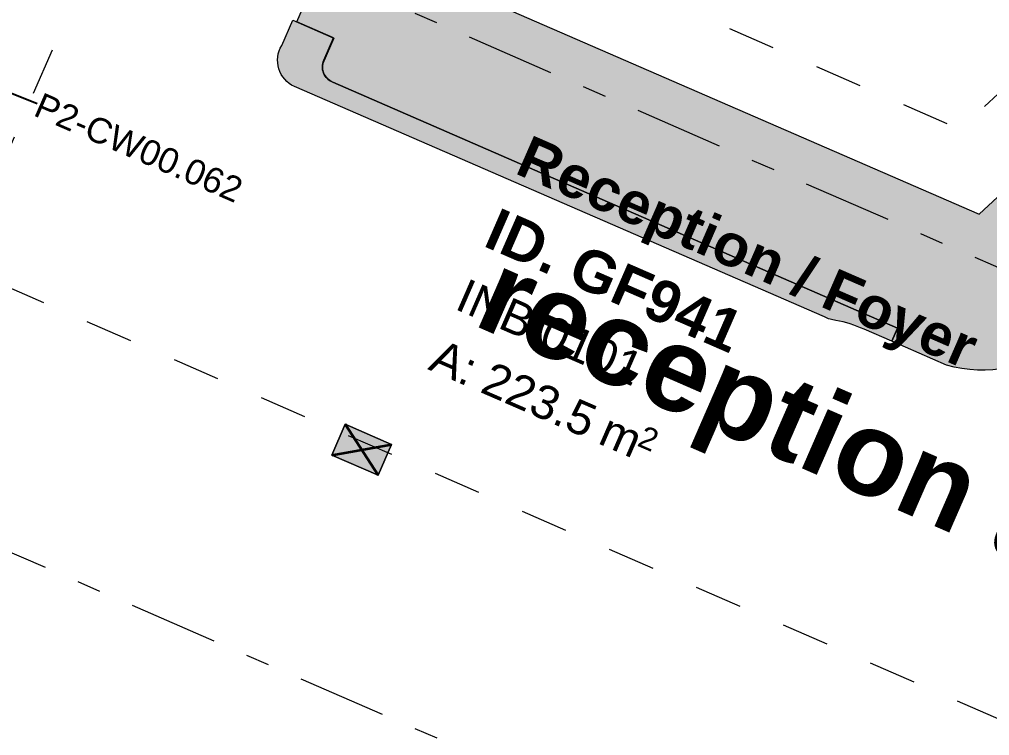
# Model space of a CAD drawing. Header units: millimetres. Extents: x -99530 to 90294, y -97212 to 56397.
# Drawn here: x -18259 to -12492, y -26724 to -22464 of the extents above; entities that cross this region are included whole.
import ezdxf
from ezdxf.enums import TextEntityAlignment as Align

# ---------------------------------------------------------------- set-up
doc = ezdxf.new("R2010")
doc.units = ezdxf.units.MM
doc.header["$MEASUREMENT"] = 0
doc.linetypes.add('Dashed', pattern=[564.444447, 282.222223, -282.222223])
doc.linetypes.add('Double Dashed', pattern=[1093.611073, 529.166651, -211.666656, 141.111112, -211.666656])
for name, color, linetype, lineweight in [('A-20-M_Floor_Slab_Pen_No__1', 7, 'Continuous', 13), ('A-20-M_Floor_Slab_Pen_No__6', 7, 'Continuous', 35), ('A-25-M_Curtain_Wall_Pen_No__85', 8, 'Continuous', 20), ('A-95-MC_Marker_Section_P2.Marker_Pen_No__1', 7, 'Continuous', 13), ('New_A-30-M_Ramp_Pen_No__1', 7, 'Continuous', 13), ('New_A-30-M_Ramp_Pen_No__101', 252, 'Continuous', 15), ('New_A-95-D_Dim_Grid.Dim_Pen_No__4', 7, 'Continuous', 20), ('New_A-95-H_Fill_Plan.Fill#1_Pen_No__19', 255, 'Continuous', 0), ('New_A-95-P_Drawing_Pen_No__1', 7, 'Continuous', 13), ('New_ArchiCAD Zone Stamps_Pen_No__6', 7, 'Continuous', 35)]:
    doc.layers.add(name, color=color, linetype=linetype, lineweight=lineweight)
for name, color, linetype, lineweight, true_color in [('A-25-M_Curtain_Wall_Pen_No__46', 7, 'Continuous', 35, 0x444444), ('New_A-15-MG_Structural_Grid_Phase_2_Pen_No__222', 7, 'Continuous', 13, 0x65af33), ('New_A-95-H_Fill_Plan.Fill#1_Pen_No__61', 7, 'Continuous', 20, 0x6a6a6a), ('New_A-95-P_Text_1_50_GA_Pen_No__61', 7, 'Continuous', 20, 0x6a6a6a)]:
    doc.layers.add(name, color=color, linetype=linetype, lineweight=lineweight, true_color=true_color)
for name, color, linetype in [('A-95-MC_Marker_Section_P2.Marker', 7, 'Continuous'), ('New_A-05-M_Gross_Int_Circulation', 7, 'Continuous'), ('New_A-15-MG_Structural_Grid_Phase_2', 7, 'Continuous'), ('New_A-95-D_Dim_Grid.Dim', 7, 'Continuous')]:
    doc.layers.add(name, color=color, linetype=linetype)
doc.styles.add('GENERATED_STYLE_1', font='')
doc.styles.add('GENERATED_STYLE_2', font='')
doc.styles.add('GENERATED_STYLE_3', font='')
doc.styles.add('GENERATED_STYLE_4', font='')
doc.styles.get('GENERATED_STYLE_1').set_extended_font_data('Arial', bold=True)
doc.styles.get('GENERATED_STYLE_2').set_extended_font_data('Swis721 BT', bold=True)
doc.styles.get('GENERATED_STYLE_3').set_extended_font_data('Arial')
doc.styles.get('GENERATED_STYLE_4').set_extended_font_data('Swis721 BT')
doc.dimstyles.new('GENERATED_STYLE__2', dxfattribs={"dimtxt": 300, "dimasz": 95, "dimexe": 0.18, "dimexo": 0, "dimgap": 0.09, "dimtad": 1, "dimdec": 0, "dimzin": 0, "dimdsep": 46, "dimtxsty": 'GENERATED_STYLE_4', "dimblk": 'ARROWHEAD_2', "dimblk1": 'ARROWHEAD_2', "dimblk2": 'ARROWHEAD_2', "dimcen": 0.09, "dimclrd": 7, "dimclre": 7, "dimclrt": 7, "dimadec": 0, "dimazin": 0, "dimtfac": 1, "dimtdec": 4, "dimtmove": 0, "dimatfit": 3, "dimfxl": 1, "dimtolj": 1, "dimtzin": 0, "dimarcsym": 0})
doc.dimstyles.new('GENERATED_STYLE__7', dxfattribs={"dimtxt": 0.18, "dimasz": 273.6, "dimexe": 0.18, "dimexo": 0.0625, "dimgap": 0.09, "dimtad": 0, "dimtih": 1, "dimtoh": 1, "dimdec": 4, "dimzin": 0, "dimdsep": 46, "dimcen": 0.09, "dimadec": 0, "dimazin": 0, "dimtfac": 1, "dimtdec": 4, "dimtmove": 0, "dimatfit": 3, "dimldrblk": 'ARROWHEAD_5', "dimfxl": 1, "dimtolj": 1, "dimtzin": 0, "dimarcsym": 0})

# ---------------------------------------------------------------- blocks, each defined once
blk = doc.blocks.new('Reception _ Foyer_INB 0101_13_1', base_point=(-14362.8, -24718.3))
at = {"layer": 'New_ArchiCAD Zone Stamps_Pen_No__6'}
for tag, height, style, p in [('ROOM_NAME', 250, 'GENERATED_STYLE_1', (-15222, -23147.2)), ('zoneNameLine2', 250, 'GENERATED_STYLE_1', (-15410.4, -23579.3)), ('ROOM_NUMBER', 200, 'GENERATED_STYLE_3', (-15598.9, -24000)), ('measuredAreaCode', 200, 'GENERATED_STYLE_3', (-15755.9, -24360.1)), ('DUMMY_649', 200, 'GENERATED_STYLE_3', (-15448.5, -24494.2)), ('DUMMY_650', 200, 'GENERATED_STYLE_3', (-14819.3, -24768.5)), ('DUMMY_651', 133.3, 'GENERATED_STYLE_3', (-14540, -24875.1))]:
    blk.add_attdef(tag, text='', height=height, rotation=336.44041, dxfattribs=dict(at, style=style)).set_placement(p, align=Align.TOP_LEFT)
blk = doc.blocks.new('*D1807')
at = {"layer": 'New_A-95-D_Dim_Grid.Dim_Pen_No__4', "linetype": 'Continuous'}
for p, q in [((-19161.7, -13699.9), (-16228.8, -6973.8)), ((-19075.8, -13737.4), (-19247.7, -13662.5)), ((-19204.6, -13641.9), (-19118.9, -13758)), ((-21839.7, -19841.5), (-19161.7, -13699.9)), ((-21753.8, -19878.9), (-21925.7, -19804)), ((-21882.6, -19783.4), (-21796.9, -19899.5)), ((-23398.6, -23416.4), (-21839.7, -19841.5))]:
    blk.add_line(p, q, dxfattribs=at)
at = {"layer": 'New_A-95-D_Dim_Grid.Dim_Pen_No__4', "insert": (-20767.6, -17232.5), "char_height": 300, "attachment_point": 7, "rotation": 66.44041, "style": 'GENERATED_STYLE_4'}
blk.add_mtext('\\A1;{\\fSwis721 BT|b0|i0|c0|p34;6,700}', dxfattribs=at)
blk = doc.blocks.new('ARROWHEAD_2')
at = {"color": 0, "linetype": 'Continuous', "lineweight": 0}
for p, q in [((-0.378, -0.655), (0.378, 0.655)), ((0, 0), (-1, 0))]:
    blk.add_line(p, q, dxfattribs=at)
blk = doc.blocks.new('ARROWHEAD_5')
at = {"color": 0, "linetype": 'Continuous', "lineweight": 0}
blk.add_line((0, 0), (-1, 0), dxfattribs=at)
blk.add_solid([(-1, 0.2679), (0, 0), (-1, -0.2679), (-1, 0.2679)], dxfattribs=at)
blk = doc.blocks.new('Standard grid marker_31')
at = {"layer": 'New_A-15-MG_Structural_Grid_Phase_2_Pen_No__222', "linetype": 'Double Dashed'}
blk.add_line((705.1, 0), (18281.2, 0), dxfattribs=at)
at = {"layer": 'New_A-15-MG_Structural_Grid_Phase_2_Pen_No__222', "style": 'GENERATED_STYLE_4'}
for tag, p in [('AC_MarkerText_1_0', (-500, 43.4)), ('AC_MarkerText_1_1', (19486.3, 43.4))]:
    blk.add_attdef(tag, text='', height=350, rotation=180, dxfattribs=at).set_placement(p, align=Align.MIDDLE_CENTER)
blk = doc.blocks.new('Standard grid marker_32')
at = {"layer": 'New_A-15-MG_Structural_Grid_Phase_2_Pen_No__222', "linetype": 'Double Dashed'}
blk.add_line((705.1, 0), (53258.1, 0), dxfattribs=at)
at = {"layer": 'New_A-15-MG_Structural_Grid_Phase_2_Pen_No__222', "style": 'GENERATED_STYLE_4'}
for tag, p in [('AC_MarkerText_1_0', (-500, 38.7)), ('AC_MarkerText_1_1', (54463.2, 38.7))]:
    blk.add_attdef(tag, text='', height=350, rotation=180, dxfattribs=at).set_placement(p, align=Align.MIDDLE_CENTER)
blk = doc.blocks.new('Cutting Plane_4_1', base_point=(-25330.5, -21002.6))
at = {"layer": 'A-95-MC_Marker_Section_P2.Marker_Pen_No__1', "linetype": 'Dashed'}
blk.add_line((-25101.3, -21102.5), (22391.9, -41811.9), dxfattribs=at)

msp = doc.modelspace()

# ---------------------------------------------------------------- hatches: boundary and pattern name
at = {"layer": 'New_A-30-M_Ramp_Pen_No__101', "linetype": 'Continuous', "lineweight": 0, "true_color": 0x727272}
msp.add_hatch(color=8, dxfattribs=at).paths.add_polyline_path([(-16321.9, -24872.2), (-16046.9, -24992.1), (-16126.8, -25175.4), (-16401.8, -25055.5)])
at = {"layer": 'New_A-95-H_Fill_Plan.Fill#1_Pen_No__19', "linetype": 'Continuous'}
for points in [[(-12747.1, -24520.1), (-13072.6, -24378.1), (-13039.1, -24301.2), (-16397.1, -22836.9, -0.426115), (-16449.9, -22707.2), (-16391.8, -22573.3), (-16610.2, -22478.1), (-16437.7, -22082.5, -0.352926), (-16243.1, -22016.6), (-12554.1, -23622.8), (-10122, -21364.8), (-9628.5, -21896.1, -0.381788), (-9640.6, -22028.7), (-11608, -23856.7), (-11549.7, -23919.9), (-12050.3, -24383.1, -0.240307)], [(-16634.5, -22467.9), (-16390.2, -22574.5), (-16455.9, -22725.1, 0.369503), (-16397.1, -22836.9), (-13039.1, -24301.2), (-13072.6, -24378.1), (-13238.5, -24306.4, 0.05897), (-13405.2, -24253.8, -0.087329), (-13474.1, -24233.4), (-16625, -22862.9, -0.446388), (-16700.2, -22618.6)]]:
    msp.add_hatch(color=256, dxfattribs=at).paths.add_polyline_path(points)

# ---------------------------------------------------------------- linework, layer by layer
at = {"layer": 'A-20-M_Floor_Slab_Pen_No__1', "linetype": 'Continuous', "flags": 128}
msp.add_lwpolyline([(-16401.8, -25055.5), (-16126.8, -25175.4), (-16046.9, -24992.1), (-16321.9, -24872.2)], close=True, dxfattribs=at)
at = {"layer": 'A-20-M_Floor_Slab_Pen_No__6', "linetype": 'Continuous'}
for p, q in [((-16126.8, -25175.4), (-16321.9, -24872.2)), ((-16401.8, -25055.5), (-16046.9, -24992.1))]:
    msp.add_line(p, q, dxfattribs=at)
at = {"layer": 'New_A-30-M_Ramp_Pen_No__1', "linetype": 'Continuous', "flags": 128}
msp.add_lwpolyline([(-16321.9, -24872.2), (-16046.9, -24992.1), (-16126.8, -25175.4), (-16401.8, -25055.5)], close=True, dxfattribs=at)
at = {"layer": 'New_A-95-H_Fill_Plan.Fill#1_Pen_No__61', "linetype": 'Continuous', "flags": 128}
for points in [[(-12747.1, -24520.1), (-13072.6, -24378.1), (-13039.1, -24301.2), (-16397.1, -22836.9, -0.426115), (-16449.9, -22707.2), (-16391.8, -22573.3), (-16610.2, -22478.1), (-16437.7, -22082.5, -0.352926), (-16243.1, -22016.6), (-12554.1, -23622.8), (-10122, -21364.8), (-9628.5, -21896.1, -0.381788), (-9640.6, -22028.7), (-11608, -23856.7), (-11549.7, -23919.9), (-12050.3, -24383.1, -0.240307)], [(-16634.5, -22467.9), (-16390.2, -22574.5), (-16455.9, -22725.1, 0.369503), (-16397.1, -22836.9), (-13039.1, -24301.2), (-13072.6, -24378.1), (-13238.5, -24306.4, 0.05897), (-13405.2, -24253.8, -0.087329), (-13474.1, -24233.4), (-16625, -22862.9, -0.446388), (-16700.2, -22618.6)]]:
    msp.add_lwpolyline(points, format="xyb", close=True, dxfattribs=at)
at = {"layer": 'New_A-95-P_Drawing_Pen_No__1', "linetype": 'Dashed', "flags": 128}
msp.add_lwpolyline([(-6893.4, -17740.4), (-5132.1, -18508.5), (-10648, -31158.2), (-19997.8, -27081.2), (-17373.8, -21063.7), (-12667.4, -23116)], close=True, dxfattribs=at)

# ---------------------------------------------------------------- block references
at = {"layer": 'A-95-MC_Marker_Section_P2.Marker'}
msp.add_blockref('Cutting Plane_4_1', (-25330.5, -21002.6), dxfattribs=at)
at = {"layer": 'New_A-05-M_Gross_Int_Circulation', "linetype": 'Continuous'}
ref = msp.add_blockref('Reception _ Foyer_INB 0101_13_1', (-14362.8, -24718.3), dxfattribs=at)
ref.add_attrib('ROOM_NAME', 'Reception / Foyer', dxfattribs={"layer": 'New_ArchiCAD Zone Stamps_Pen_No__6', "color": 7, "height": 250, "rotation": 336.44041, "style": 'GENERATED_STYLE_1'}).set_placement((-15222, -23147.2), align=Align.TOP_LEFT)
ref.add_attrib('ROOM_NUMBER', 'INB 0101', dxfattribs={"layer": 'New_ArchiCAD Zone Stamps_Pen_No__6', "color": 7, "height": 200, "rotation": 336.44041, "style": 'GENERATED_STYLE_3'}).set_placement((-15598.9, -24000), align=Align.TOP_LEFT)
ref.add_attrib('zoneNameLine2', 'ID. GF941', dxfattribs={"layer": 'New_ArchiCAD Zone Stamps_Pen_No__6', "color": 7, "height": 250, "rotation": 336.44041, "style": 'GENERATED_STYLE_1'}).set_placement((-15410.4, -23579.3), align=Align.TOP_LEFT)
ref.add_attrib('measuredAreaCode', 'A: ', dxfattribs={"layer": 'New_ArchiCAD Zone Stamps_Pen_No__6', "color": 7, "height": 200, "rotation": 336.44041, "style": 'GENERATED_STYLE_3'}).set_placement((-15755.9, -24360.1), align=Align.TOP_LEFT)
ref.add_attrib('DUMMY_649', '223.5', dxfattribs={"layer": 'New_ArchiCAD Zone Stamps_Pen_No__6', "color": 7, "height": 200, "rotation": 336.44041, "style": 'GENERATED_STYLE_3'}).set_placement((-15448.5, -24494.2), align=Align.TOP_LEFT)
ref.add_attrib('DUMMY_650', ' m', dxfattribs={"layer": 'New_ArchiCAD Zone Stamps_Pen_No__6', "color": 7, "height": 200, "rotation": 336.44041, "style": 'GENERATED_STYLE_3'}).set_placement((-14819.3, -24768.5), align=Align.TOP_LEFT)
ref.add_attrib('DUMMY_651', '2', dxfattribs={"layer": 'New_ArchiCAD Zone Stamps_Pen_No__6', "color": 7, "height": 133.3, "rotation": 336.44041, "style": 'GENERATED_STYLE_3'}).set_placement((-14540, -24875.1), align=Align.TOP_LEFT)
at = {"layer": 'New_A-15-MG_Structural_Grid_Phase_2', "color": 8, "linetype": 'Continuous', "lineweight": 15, "zscale": 1000, "rotation": 156.4404115839929}
for name, p in [('Standard grid marker_31', (-6433.3, -26559.5)), ('Standard grid marker_32', (22639.6, -43491.3))]:
    msp.add_blockref(name, p, dxfattribs=at)

# ---------------------------------------------------------------- texts
at = {"layer": 'A-25-M_Curtain_Wall_Pen_No__46', "linetype": 'Continuous', "insert": (-18153.6, -22964.8), "char_height": 150, "attachment_point": 4, "rotation": 336.49416, "style": 'GENERATED_STYLE_4'}
msp.add_mtext('\\A1;{\\fSwis721 BT|b0|i0|c0|p34;P2-CW00.062}', dxfattribs=at)
at = {"layer": 'New_A-95-P_Text_1_50_GA_Pen_No__61', "linetype": 'Continuous', "insert": (-13185.3, -24772.7), "char_height": 500, "attachment_point": 2, "rotation": 336.44041, "style": 'GENERATED_STYLE_2'}
msp.add_mtext('\\A1;{\\fSwis721 BT|b1|i0|c0|p34;reception area}', dxfattribs=at)

# ---------------------------------------------------------------- dimensions: what is measured, and where the dimension line sits
at = {"layer": 'New_A-95-D_Dim_Grid.Dim', "linetype": 'Continuous'}
dim = msp.add_linear_dim(base=(-19161.7, -13699.9), p1=(-23837, -18970.6), p2=(-17568.2, -14394.8), angle=66.44041, dimstyle='GENERATED_STYLE__2', dxfattribs=at)
dim.commit()
dim.dimension.update_dxf_attribs({"geometry": '*D1807', "text_midpoint": (-20693.3, -16686.9), "dimtype": 160, "text_rotation": 66.44041})

# ---------------------------------------------------------------- leaders
at = {"layer": 'A-25-M_Curtain_Wall_Pen_No__85', "linetype": 'Continuous', "annotation_type": 0, "has_hookline": 1, "hookline_direction": 0, "text_width": 1535.7, "horizontal_direction": (0.917019, -0.398843, 0)}
msp.add_leader([(-19322.7, -22475.9), (-18674.5, -22758.5), (-18153.6, -22964.7)], dimstyle='GENERATED_STYLE__7', dxfattribs=at)

doc.saveas('drawing.dxf')
